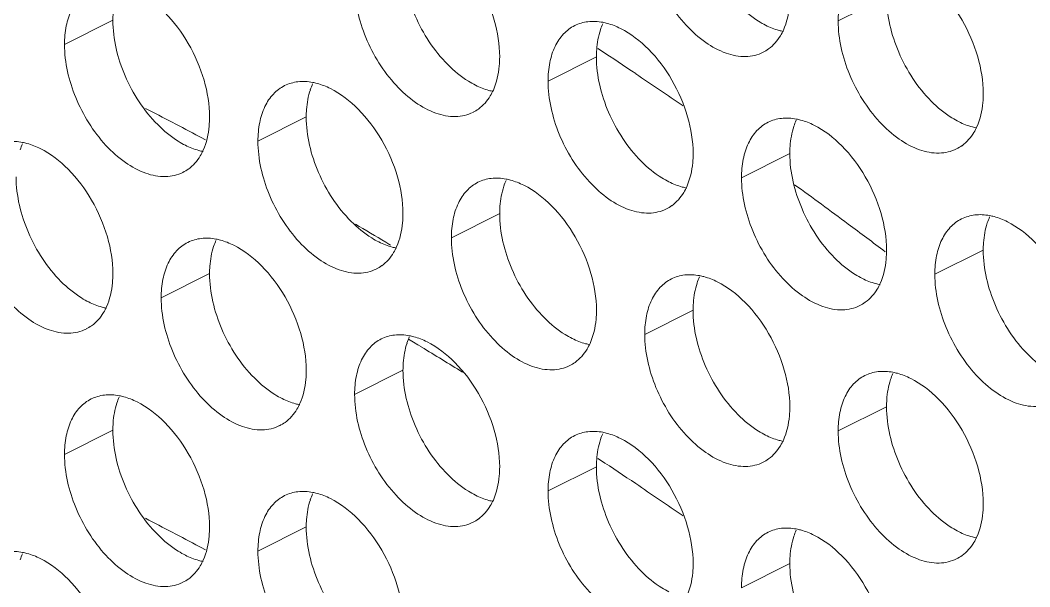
# Model space of a CAD drawing. Header units: millimetres. Extents: x 0 to 2524, y 0 to 1785.
# Drawn here: x 1869.12 to 1880.93, y 871.15 to 877.79 of the extents above; entities that cross this region are included whole.
import ezdxf

# ---------------------------------------------------------------- set-up
doc = ezdxf.new("R2010")
doc.units = ezdxf.units.MM
doc.header["$LTSCALE"] = 0.1
doc.layers.add('标注', color=251, linetype='Continuous', lineweight=9)

msp = doc.modelspace()

# ---------------------------------------------------------------- linework, layer by layer
at = {"layer": '标注'}
for p, q in [((1879.259, 878.061), (1878.693, 877.779)), ((1870.208, 877.787), (1869.642, 877.504)), ((1875.913, 877.437), (1875.882, 877.458)), ((1875.865, 877.358), (1875.299, 877.076)), ((1872.47, 876.655), (1871.905, 876.373)), ((1871.216, 876.426), (1871.239, 876.414)), ((1871.239, 876.414), (1871.291, 876.386)), ((1878.127, 876.227), (1877.562, 875.944)), ((1874.733, 875.524), (1874.168, 875.241)), ((1873.4, 875.189), (1873.438, 875.166)), ((1873.438, 875.166), (1873.455, 875.156)), ((1880.39, 875.096), (1879.824, 874.813)), ((1871.339, 874.821), (1870.773, 874.538)), ((1876.996, 874.393), (1876.43, 874.11)), ((1873.725, 874.017), (1873.666, 874.053)), ((1873.776, 873.987), (1873.725, 874.017)), ((1873.818, 873.962), (1873.776, 873.987)), ((1873.602, 873.69), (1873.036, 873.407)), ((1879.259, 873.261), (1878.693, 872.979)), ((1870.208, 872.987), (1869.642, 872.704)), ((1875.913, 872.637), (1875.882, 872.658)), ((1875.865, 872.558), (1875.299, 872.276)), ((1872.47, 871.855), (1871.905, 871.573)), ((1871.216, 871.626), (1871.239, 871.614)), ((1871.239, 871.614), (1871.291, 871.586)), ((1878.127, 871.427), (1877.562, 871.144))]:
    msp.add_line(p, q, dxfattribs=at)
for centre, radius, start, end in [((1876.609, 877.447), 0.734, 155.8796, 161.7803), ((1877.613, 877.818), 0.453, 296.5256, 305.9034), ((1841.686, 825.687), 62.045, 56.06266, 56.51927), ((1841.189, 824.949), 62.934, 55.45133, 56.06228), ((1873.215, 876.744), 0.734, 155.8796, 161.7803), ((1848.008, 833.008), 49.232, 61.8743, 62.6988), ((1874.219, 877.115), 0.453, 296.5256, 305.9034), ((1878.872, 876.316), 0.734, 155.8796, 161.7803), ((1869.821, 876.041), 0.734, 155.8796, 161.7803), ((1879.876, 876.687), 0.453, 296.5256, 305.9034), ((1870.825, 876.412), 0.453, 296.5256, 305.9034), ((1875.478, 875.613), 0.734, 155.8796, 161.7803), ((1839.155, 822.074), 66.456, 53.36387, 54.03573), ((1876.482, 875.984), 0.453, 296.5256, 305.9034), ((1881.135, 875.185), 0.734, 155.8796, 161.7803), ((1846.034, 829.479), 53.276, 59.0918, 59.5359), ((1838.564, 821.278), 67.447, 52.9067, 53.36439), ((1872.084, 874.91), 0.734, 155.8796, 161.7803), ((1873.088, 875.281), 0.453, 296.5256, 305.9034), ((1877.74, 874.482), 0.734, 155.8796, 161.7803), ((1878.744, 874.852), 0.453, 296.5256, 305.9034), ((1869.693, 874.578), 0.453, 296.5256, 305.9034), ((1874.346, 873.779), 0.734, 155.8796, 161.7803), ((1843.699, 824.039), 58.304, 58.34336, 58.89647), ((1875.35, 874.149), 0.453, 296.5256, 305.9034), ((1880.003, 873.35), 0.734, 155.8796, 161.7803), ((1870.952, 873.076), 0.734, 155.8796, 161.7803), ((1871.956, 873.446), 0.453, 296.5256, 305.9034), ((1876.609, 872.647), 0.734, 155.8796, 161.7803), ((1841.686, 820.887), 62.045, 56.06266, 56.51927), ((1877.613, 873.018), 0.453, 296.5256, 305.9034), ((1841.189, 820.149), 62.934, 55.45133, 56.06228), ((1873.215, 871.944), 0.734, 155.8796, 161.7803), ((1848.008, 828.208), 49.232, 61.8743, 62.6988), ((1874.219, 872.315), 0.453, 296.5256, 305.9034), ((1878.872, 871.516), 0.734, 155.8796, 161.7803), ((1869.821, 871.241), 0.734, 155.8796, 161.7803), ((1879.876, 871.887), 0.453, 296.5256, 305.9034), ((1870.825, 871.612), 0.453, 296.5256, 305.9034)]:
    msp.add_arc(centre, radius, start, end, dxfattribs=at)
for points, knots in [([(1877.815, 877.412), (1877.753, 877.381), (1877.603, 877.347), (1877.365, 877.395), (1877.127, 877.526), (1876.819, 877.803), (1876.533, 878.266), (1876.43, 878.698), (1876.43, 878.91)], [0, 0, 0, 0, 0.090718, 0.191742, 0.308104, 0.439279, 0.725532, 1, 1, 1, 1]), ([(1873.885, 878.822), (1874.005, 878.762), (1874.236, 878.581), (1874.502, 878.223), (1874.683, 877.804), (1874.733, 877.503), (1874.733, 877.358)], [0, 0, 0, 0, 0.229676, 0.488215, 0.753207, 1, 1, 1, 1]), ([(1874.126, 877.268), (1873.964, 877.431), (1873.713, 877.818), (1873.602, 878.268), (1873.602, 878.49)], [0, 0, 0, 0, 0.508684, 1, 1, 1, 1]), ([(1878.693, 877.779), (1878.693, 877.851), (1878.705, 877.99), (1878.764, 878.18), (1878.863, 878.333), (1878.956, 878.403), (1879.005, 878.428)], [0, 0, 0, 0, 0.289235, 0.54966, 0.782932, 1, 1, 1, 1]), ([(1879.542, 878.393), (1879.662, 878.333), (1879.893, 878.153), (1880.159, 877.795), (1880.34, 877.376), (1880.39, 877.075), (1880.39, 876.93)], [0, 0, 0, 0, 0.229676, 0.488215, 0.753207, 1, 1, 1, 1]), ([(1874.421, 876.709), (1874.359, 876.678), (1874.209, 876.644), (1873.971, 876.692), (1873.733, 876.823), (1873.425, 877.1), (1873.139, 877.563), (1873.036, 877.995), (1873.036, 878.207)], [0, 0, 0, 0, 0.090718, 0.191742, 0.308104, 0.439279, 0.725532, 1, 1, 1, 1]), ([(1869.642, 877.504), (1869.642, 877.577), (1869.654, 877.716), (1869.713, 877.906), (1869.812, 878.058), (1869.905, 878.129), (1869.954, 878.153)], [0, 0, 0, 0, 0.289235, 0.54966, 0.782932, 1, 1, 1, 1]), ([(1870.208, 877.787), (1870.208, 877.815), (1870.211, 877.923), (1870.23, 878.03), (1870.255, 878.105)], [0, 0, 0, 0, 0.264225, 1, 1, 1, 1]), ([(1870.491, 878.119), (1870.611, 878.059), (1870.842, 877.878), (1871.108, 877.52), (1871.289, 877.101), (1871.339, 876.8), (1871.339, 876.655)], [0, 0, 0, 0, 0.229676, 0.488215, 0.753207, 1, 1, 1, 1]), ([(1878.127, 878.061), (1878.127, 878.026), (1878.122, 877.893), (1878.092, 877.761), (1878.053, 877.672)], [0, 0, 0, 0, 0.268874, 1, 1, 1, 1]), ([(1879.782, 876.839), (1879.621, 877.002), (1879.37, 877.389), (1879.259, 877.84), (1879.259, 878.061)], [0, 0, 0, 0, 0.508684, 1, 1, 1, 1]), ([(1877.844, 877.729), (1877.816, 877.743), (1877.698, 877.81), (1877.593, 877.897), (1877.52, 877.971)], [0, 0, 0, 0, 0.235002, 1, 1, 1, 1]), ([(1870.732, 876.565), (1870.57, 876.728), (1870.319, 877.115), (1870.208, 877.565), (1870.208, 877.787)], [0, 0, 0, 0, 0.508684, 1, 1, 1, 1]), ([(1875.299, 877.076), (1875.299, 877.148), (1875.311, 877.287), (1875.37, 877.478), (1875.469, 877.63), (1875.562, 877.7), (1875.611, 877.725)], [0, 0, 0, 0, 0.289235, 0.54966, 0.782932, 1, 1, 1, 1]), ([(1875.611, 877.725), (1875.659, 877.749), (1875.769, 877.78), (1875.883, 877.774), (1875.94, 877.763)], [0, 0, 0, 0, 0.482538, 1, 1, 1, 1]), ([(1875.94, 877.763), (1875.957, 877.759), (1876.029, 877.743), (1876.097, 877.716), (1876.147, 877.691)], [0, 0, 0, 0, 0.238696, 1, 1, 1, 1]), ([(1876.147, 877.691), (1876.268, 877.63), (1876.499, 877.45), (1876.765, 877.092), (1876.946, 876.673), (1876.996, 876.372), (1876.996, 876.227)], [0, 0, 0, 0, 0.229676, 0.488215, 0.753207, 1, 1, 1, 1]), ([(1878.052, 877.657), (1878.035, 877.66), (1877.963, 877.677), (1877.894, 877.704), (1877.844, 877.729)], [0, 0, 0, 0, 0.238696, 1, 1, 1, 1]), ([(1880.078, 876.281), (1880.016, 876.25), (1879.866, 876.216), (1879.628, 876.264), (1879.389, 876.394), (1879.082, 876.672), (1878.796, 877.134), (1878.693, 877.567), (1878.693, 877.779)], [0, 0, 0, 0, 0.090718, 0.191742, 0.308104, 0.439279, 0.725532, 1, 1, 1, 1]), ([(1875.865, 877.358), (1875.865, 877.387), (1875.868, 877.494), (1875.887, 877.602), (1875.912, 877.677)], [0, 0, 0, 0, 0.264225, 1, 1, 1, 1]), ([(1878.053, 877.672), (1878.042, 877.65), (1877.999, 877.566), (1877.935, 877.491), (1877.879, 877.451)], [0, 0, 0, 0, 0.265525, 1, 1, 1, 1]), ([(1871.027, 876.006), (1870.965, 875.975), (1870.815, 875.941), (1870.577, 875.989), (1870.338, 876.12), (1870.031, 876.397), (1869.745, 876.86), (1869.642, 877.292), (1869.642, 877.504)], [0, 0, 0, 0, 0.090718, 0.191742, 0.308104, 0.439279, 0.725532, 1, 1, 1, 1]), ([(1874.733, 877.358), (1874.733, 877.323), (1874.728, 877.191), (1874.698, 877.058), (1874.659, 876.97)], [0, 0, 0, 0, 0.268874, 1, 1, 1, 1]), ([(1876.388, 876.136), (1876.227, 876.299), (1875.976, 876.686), (1875.865, 877.137), (1875.865, 877.358)], [0, 0, 0, 0, 0.508684, 1, 1, 1, 1]), ([(1874.45, 877.026), (1874.422, 877.041), (1874.304, 877.107), (1874.199, 877.194), (1874.126, 877.268)], [0, 0, 0, 0, 0.235002, 1, 1, 1, 1]), ([(1871.905, 876.373), (1871.905, 876.445), (1871.917, 876.584), (1871.976, 876.775), (1872.075, 876.927), (1872.168, 876.997), (1872.217, 877.022)], [0, 0, 0, 0, 0.289235, 0.54966, 0.782932, 1, 1, 1, 1]), ([(1872.217, 877.022), (1872.265, 877.046), (1872.375, 877.077), (1872.489, 877.071), (1872.546, 877.06)], [0, 0, 0, 0, 0.482538, 1, 1, 1, 1]), ([(1872.546, 877.06), (1872.563, 877.056), (1872.634, 877.04), (1872.703, 877.013), (1872.753, 876.988)], [0, 0, 0, 0, 0.238696, 1, 1, 1, 1]), ([(1872.753, 876.988), (1872.874, 876.927), (1873.104, 876.747), (1873.371, 876.389), (1873.552, 875.97), (1873.602, 875.669), (1873.602, 875.524)], [0, 0, 0, 0, 0.229676, 0.488215, 0.753207, 1, 1, 1, 1]), ([(1874.658, 876.954), (1874.641, 876.957), (1874.569, 876.974), (1874.5, 877.001), (1874.45, 877.026)], [0, 0, 0, 0, 0.238696, 1, 1, 1, 1]), ([(1876.684, 875.578), (1876.621, 875.547), (1876.472, 875.513), (1876.234, 875.561), (1875.995, 875.691), (1875.688, 875.969), (1875.401, 876.432), (1875.299, 876.864), (1875.299, 877.076)], [0, 0, 0, 0, 0.090718, 0.191742, 0.308104, 0.439279, 0.725532, 1, 1, 1, 1]), ([(1872.47, 876.655), (1872.47, 876.684), (1872.474, 876.791), (1872.493, 876.899), (1872.518, 876.974)], [0, 0, 0, 0, 0.264225, 1, 1, 1, 1]), ([(1874.659, 876.97), (1874.648, 876.947), (1874.605, 876.863), (1874.541, 876.789), (1874.485, 876.748)], [0, 0, 0, 0, 0.265525, 1, 1, 1, 1]), ([(1880.39, 876.93), (1880.39, 876.894), (1880.384, 876.762), (1880.355, 876.629), (1880.315, 876.541)], [0, 0, 0, 0, 0.268874, 1, 1, 1, 1]), ([(1880.107, 876.598), (1880.079, 876.612), (1879.961, 876.679), (1879.855, 876.766), (1879.782, 876.839)], [0, 0, 0, 0, 0.235002, 1, 1, 1, 1]), ([(1871.339, 876.655), (1871.339, 876.62), (1871.333, 876.488), (1871.304, 876.355), (1871.264, 876.267)], [0, 0, 0, 0, 0.268874, 1, 1, 1, 1]), ([(1872.994, 875.433), (1872.833, 875.596), (1872.582, 875.983), (1872.47, 876.434), (1872.47, 876.655)], [0, 0, 0, 0, 0.508684, 1, 1, 1, 1]), ([(1877.874, 876.593), (1877.922, 876.617), (1878.032, 876.649), (1878.146, 876.642), (1878.202, 876.631)], [0, 0, 0, 0, 0.482538, 1, 1, 1, 1]), ([(1878.202, 876.631), (1878.22, 876.628), (1878.291, 876.611), (1878.36, 876.584), (1878.41, 876.559)], [0, 0, 0, 0, 0.238696, 1, 1, 1, 1]), ([(1871.056, 876.323), (1871.028, 876.338), (1870.91, 876.404), (1870.804, 876.491), (1870.732, 876.565)], [0, 0, 0, 0, 0.235002, 1, 1, 1, 1]), ([(1877.562, 875.944), (1877.562, 876.017), (1877.574, 876.156), (1877.633, 876.346), (1877.732, 876.498), (1877.825, 876.569), (1877.874, 876.593)], [0, 0, 0, 0, 0.289235, 0.54966, 0.782932, 1, 1, 1, 1]), ([(1878.127, 876.227), (1878.127, 876.255), (1878.131, 876.363), (1878.15, 876.47), (1878.175, 876.545)], [0, 0, 0, 0, 0.264225, 1, 1, 1, 1]), ([(1878.41, 876.559), (1878.531, 876.499), (1878.761, 876.318), (1879.028, 875.96), (1879.209, 875.542), (1879.259, 875.241), (1879.259, 875.096)], [0, 0, 0, 0, 0.229676, 0.488215, 0.753207, 1, 1, 1, 1]), ([(1880.315, 876.526), (1880.298, 876.529), (1880.226, 876.546), (1880.157, 876.573), (1880.107, 876.598)], [0, 0, 0, 0, 0.238696, 1, 1, 1, 1]), ([(1880.315, 876.541), (1880.305, 876.518), (1880.262, 876.434), (1880.198, 876.36), (1880.142, 876.319)], [0, 0, 0, 0, 0.265525, 1, 1, 1, 1]), ([(1868.823, 876.319), (1868.871, 876.343), (1868.981, 876.375), (1869.095, 876.368), (1869.151, 876.357)], [0, 0, 0, 0, 0.482538, 1, 1, 1, 1]), ([(1869.151, 876.357), (1869.169, 876.354), (1869.24, 876.337), (1869.309, 876.31), (1869.359, 876.285)], [0, 0, 0, 0, 0.238696, 1, 1, 1, 1]), ([(1869.359, 876.285), (1869.48, 876.224), (1869.71, 876.044), (1869.977, 875.686), (1870.158, 875.267), (1870.208, 874.966), (1870.208, 874.821)], [0, 0, 0, 0, 0.229676, 0.488215, 0.753207, 1, 1, 1, 1]), ([(1871.264, 876.251), (1871.247, 876.254), (1871.175, 876.271), (1871.106, 876.298), (1871.056, 876.323)], [0, 0, 0, 0, 0.238696, 1, 1, 1, 1]), ([(1873.29, 874.875), (1873.227, 874.844), (1873.077, 874.81), (1872.84, 874.858), (1872.601, 874.988), (1872.293, 875.266), (1872.007, 875.729), (1871.905, 876.161), (1871.905, 876.373)], [0, 0, 0, 0, 0.090718, 0.191742, 0.308104, 0.439279, 0.725532, 1, 1, 1, 1]), ([(1871.264, 876.267), (1871.254, 876.244), (1871.211, 876.16), (1871.147, 876.086), (1871.091, 876.045)], [0, 0, 0, 0, 0.265525, 1, 1, 1, 1]), ([(1876.996, 876.227), (1876.996, 876.191), (1876.99, 876.059), (1876.961, 875.927), (1876.921, 875.838)], [0, 0, 0, 0, 0.268874, 1, 1, 1, 1]), ([(1878.651, 875.005), (1878.49, 875.168), (1878.239, 875.555), (1878.127, 876.006), (1878.127, 876.227)], [0, 0, 0, 0, 0.508684, 1, 1, 1, 1]), ([(1876.713, 875.895), (1876.685, 875.909), (1876.567, 875.976), (1876.461, 876.063), (1876.388, 876.136)], [0, 0, 0, 0, 0.235002, 1, 1, 1, 1]), ([(1869.6, 874.73), (1869.439, 874.893), (1869.188, 875.28), (1869.076, 875.731), (1869.076, 875.953)], [0, 0, 0, 0, 0.508684, 1, 1, 1, 1]), ([(1874.479, 875.89), (1874.528, 875.914), (1874.638, 875.946), (1874.751, 875.939), (1874.808, 875.928)], [0, 0, 0, 0, 0.482538, 1, 1, 1, 1]), ([(1874.808, 875.928), (1874.826, 875.925), (1874.897, 875.908), (1874.966, 875.881), (1875.016, 875.856)], [0, 0, 0, 0, 0.238696, 1, 1, 1, 1]), ([(1878.947, 874.447), (1878.884, 874.415), (1878.734, 874.381), (1878.496, 874.429), (1878.258, 874.56), (1877.95, 874.837), (1877.664, 875.3), (1877.562, 875.733), (1877.562, 875.944)], [0, 0, 0, 0, 0.090718, 0.191742, 0.308104, 0.439279, 0.725532, 1, 1, 1, 1]), ([(1874.168, 875.241), (1874.168, 875.314), (1874.18, 875.453), (1874.239, 875.643), (1874.338, 875.795), (1874.43, 875.866), (1874.479, 875.89)], [0, 0, 0, 0, 0.289235, 0.54966, 0.782932, 1, 1, 1, 1]), ([(1874.733, 875.524), (1874.733, 875.553), (1874.737, 875.66), (1874.756, 875.767), (1874.781, 875.843)], [0, 0, 0, 0, 0.264225, 1, 1, 1, 1]), ([(1875.016, 875.856), (1875.137, 875.796), (1875.367, 875.616), (1875.633, 875.257), (1875.815, 874.839), (1875.865, 874.538), (1875.865, 874.393)], [0, 0, 0, 0, 0.229676, 0.488215, 0.753207, 1, 1, 1, 1]), ([(1876.921, 875.823), (1876.904, 875.826), (1876.832, 875.843), (1876.763, 875.87), (1876.713, 875.895)], [0, 0, 0, 0, 0.238696, 1, 1, 1, 1]), ([(1876.921, 875.838), (1876.911, 875.815), (1876.868, 875.731), (1876.804, 875.657), (1876.747, 875.616)], [0, 0, 0, 0, 0.265525, 1, 1, 1, 1]), ([(1869.896, 874.172), (1869.833, 874.141), (1869.683, 874.107), (1869.445, 874.155), (1869.207, 874.285), (1868.899, 874.563), (1868.613, 875.026), (1868.511, 875.458), (1868.511, 875.67)], [0, 0, 0, 0, 0.090718, 0.191742, 0.308104, 0.439279, 0.725532, 1, 1, 1, 1]), ([(1873.602, 875.524), (1873.602, 875.488), (1873.596, 875.356), (1873.567, 875.224), (1873.527, 875.135)], [0, 0, 0, 0, 0.268874, 1, 1, 1, 1]), ([(1875.257, 874.302), (1875.095, 874.465), (1874.844, 874.852), (1874.733, 875.303), (1874.733, 875.524)], [0, 0, 0, 0, 0.508684, 1, 1, 1, 1]), ([(1879.824, 874.813), (1879.824, 874.886), (1879.836, 875.025), (1879.895, 875.215), (1879.995, 875.367), (1880.087, 875.437), (1880.136, 875.462)], [0, 0, 0, 0, 0.289235, 0.54966, 0.782932, 1, 1, 1, 1]), ([(1880.136, 875.462), (1880.185, 875.486), (1880.295, 875.518), (1880.408, 875.511), (1880.465, 875.5)], [0, 0, 0, 0, 0.482538, 1, 1, 1, 1]), ([(1880.465, 875.5), (1880.482, 875.497), (1880.554, 875.48), (1880.623, 875.453), (1880.673, 875.428)], [0, 0, 0, 0, 0.238696, 1, 1, 1, 1]), ([(1873.319, 875.192), (1873.291, 875.206), (1873.173, 875.273), (1873.067, 875.36), (1872.994, 875.433)], [0, 0, 0, 0, 0.235002, 1, 1, 1, 1]), ([(1880.39, 875.096), (1880.39, 875.124), (1880.394, 875.232), (1880.413, 875.339), (1880.437, 875.414)], [0, 0, 0, 0, 0.264225, 1, 1, 1, 1]), ([(1880.673, 875.428), (1880.794, 875.367), (1881.024, 875.187), (1881.29, 874.829), (1881.471, 874.41), (1881.521, 874.109), (1881.521, 873.964)], [0, 0, 0, 0, 0.229676, 0.488215, 0.753207, 1, 1, 1, 1]), ([(1871.085, 875.187), (1871.134, 875.211), (1871.244, 875.243), (1871.357, 875.236), (1871.414, 875.225)], [0, 0, 0, 0, 0.482538, 1, 1, 1, 1]), ([(1871.414, 875.225), (1871.431, 875.222), (1871.503, 875.206), (1871.572, 875.178), (1871.622, 875.153)], [0, 0, 0, 0, 0.238696, 1, 1, 1, 1]), ([(1875.553, 873.744), (1875.49, 873.713), (1875.34, 873.679), (1875.102, 873.726), (1874.864, 873.857), (1874.556, 874.135), (1874.27, 874.597), (1874.168, 875.03), (1874.168, 875.241)], [0, 0, 0, 0, 0.090718, 0.191742, 0.308104, 0.439279, 0.725532, 1, 1, 1, 1]), ([(1870.773, 874.538), (1870.773, 874.611), (1870.785, 874.75), (1870.844, 874.94), (1870.944, 875.092), (1871.036, 875.163), (1871.085, 875.187)], [0, 0, 0, 0, 0.289235, 0.54966, 0.782932, 1, 1, 1, 1]), ([(1871.339, 874.821), (1871.339, 874.85), (1871.343, 874.957), (1871.362, 875.064), (1871.386, 875.14)], [0, 0, 0, 0, 0.264225, 1, 1, 1, 1]), ([(1871.622, 875.153), (1871.743, 875.093), (1871.973, 874.913), (1872.239, 874.555), (1872.42, 874.136), (1872.47, 873.835), (1872.47, 873.69)], [0, 0, 0, 0, 0.229676, 0.488215, 0.753207, 1, 1, 1, 1]), ([(1873.527, 875.12), (1873.509, 875.123), (1873.438, 875.14), (1873.369, 875.167), (1873.319, 875.192)], [0, 0, 0, 0, 0.238696, 1, 1, 1, 1]), ([(1873.527, 875.135), (1873.517, 875.112), (1873.474, 875.028), (1873.41, 874.954), (1873.353, 874.914)], [0, 0, 0, 0, 0.265525, 1, 1, 1, 1]), ([(1879.259, 875.096), (1879.259, 875.06), (1879.253, 874.928), (1879.224, 874.795), (1879.184, 874.707)], [0, 0, 0, 0, 0.268874, 1, 1, 1, 1]), ([(1880.914, 873.874), (1880.752, 874.036), (1880.501, 874.424), (1880.39, 874.874), (1880.39, 875.096)], [0, 0, 0, 0, 0.508684, 1, 1, 1, 1]), ([(1878.976, 874.764), (1878.947, 874.778), (1878.83, 874.844), (1878.724, 874.932), (1878.651, 875.005)], [0, 0, 0, 0, 0.235002, 1, 1, 1, 1]), ([(1870.208, 874.821), (1870.208, 874.786), (1870.202, 874.653), (1870.173, 874.521), (1870.133, 874.432)], [0, 0, 0, 0, 0.268874, 1, 1, 1, 1]), ([(1871.863, 873.599), (1871.701, 873.762), (1871.45, 874.149), (1871.339, 874.6), (1871.339, 874.821)], [0, 0, 0, 0, 0.508684, 1, 1, 1, 1]), ([(1876.43, 874.11), (1876.43, 874.183), (1876.442, 874.322), (1876.501, 874.512), (1876.601, 874.664), (1876.693, 874.734), (1876.742, 874.759)], [0, 0, 0, 0, 0.289235, 0.54966, 0.782932, 1, 1, 1, 1]), ([(1876.742, 874.759), (1876.79, 874.783), (1876.901, 874.815), (1877.014, 874.808), (1877.071, 874.797)], [0, 0, 0, 0, 0.482538, 1, 1, 1, 1]), ([(1877.071, 874.797), (1877.088, 874.794), (1877.16, 874.777), (1877.229, 874.75), (1877.279, 874.725)], [0, 0, 0, 0, 0.238696, 1, 1, 1, 1]), ([(1879.184, 874.691), (1879.166, 874.695), (1879.095, 874.711), (1879.026, 874.739), (1878.976, 874.764)], [0, 0, 0, 0, 0.238696, 1, 1, 1, 1]), ([(1881.21, 873.315), (1881.147, 873.284), (1880.997, 873.25), (1880.759, 873.298), (1880.521, 873.429), (1880.213, 873.706), (1879.927, 874.169), (1879.824, 874.601), (1879.824, 874.813)], [0, 0, 0, 0, 0.090718, 0.191742, 0.308104, 0.439279, 0.725532, 1, 1, 1, 1]), ([(1869.925, 874.489), (1869.896, 874.503), (1869.779, 874.57), (1869.673, 874.657), (1869.6, 874.73)], [0, 0, 0, 0, 0.235002, 1, 1, 1, 1]), ([(1876.996, 874.393), (1876.996, 874.421), (1877, 874.529), (1877.018, 874.636), (1877.043, 874.711)], [0, 0, 0, 0, 0.264225, 1, 1, 1, 1]), ([(1877.279, 874.725), (1877.399, 874.665), (1877.63, 874.484), (1877.896, 874.126), (1878.077, 873.707), (1878.127, 873.406), (1878.127, 873.261)], [0, 0, 0, 0, 0.229676, 0.488215, 0.753207, 1, 1, 1, 1]), ([(1879.184, 874.707), (1879.174, 874.684), (1879.131, 874.6), (1879.066, 874.526), (1879.01, 874.485)], [0, 0, 0, 0, 0.265525, 1, 1, 1, 1]), ([(1872.159, 873.041), (1872.096, 873.01), (1871.946, 872.976), (1871.708, 873.023), (1871.47, 873.154), (1871.162, 873.432), (1870.876, 873.894), (1870.773, 874.327), (1870.773, 874.538)], [0, 0, 0, 0, 0.090718, 0.191742, 0.308104, 0.439279, 0.725532, 1, 1, 1, 1]), ([(1870.133, 874.417), (1870.115, 874.42), (1870.044, 874.437), (1869.975, 874.464), (1869.925, 874.489)], [0, 0, 0, 0, 0.238696, 1, 1, 1, 1]), ([(1870.133, 874.432), (1870.123, 874.409), (1870.08, 874.325), (1870.015, 874.251), (1869.959, 874.211)], [0, 0, 0, 0, 0.265525, 1, 1, 1, 1]), ([(1875.865, 874.393), (1875.865, 874.357), (1875.859, 874.225), (1875.83, 874.092), (1875.79, 874.004)], [0, 0, 0, 0, 0.268874, 1, 1, 1, 1]), ([(1877.52, 873.171), (1877.358, 873.333), (1877.107, 873.721), (1876.996, 874.171), (1876.996, 874.393)], [0, 0, 0, 0, 0.508684, 1, 1, 1, 1]), ([(1875.582, 874.061), (1875.553, 874.075), (1875.435, 874.141), (1875.33, 874.229), (1875.257, 874.302)], [0, 0, 0, 0, 0.235002, 1, 1, 1, 1]), ([(1873.036, 873.407), (1873.036, 873.48), (1873.048, 873.619), (1873.107, 873.809), (1873.207, 873.961), (1873.299, 874.032), (1873.348, 874.056)], [0, 0, 0, 0, 0.289235, 0.54966, 0.782932, 1, 1, 1, 1]), ([(1873.348, 874.056), (1873.396, 874.08), (1873.506, 874.112), (1873.62, 874.105), (1873.677, 874.094)], [0, 0, 0, 0, 0.482538, 1, 1, 1, 1]), ([(1873.677, 874.094), (1873.694, 874.091), (1873.766, 874.074), (1873.835, 874.047), (1873.885, 874.022)], [0, 0, 0, 0, 0.238696, 1, 1, 1, 1]), ([(1875.789, 873.988), (1875.772, 873.992), (1875.701, 874.008), (1875.632, 874.036), (1875.582, 874.061)], [0, 0, 0, 0, 0.238696, 1, 1, 1, 1]), ([(1877.815, 872.612), (1877.753, 872.581), (1877.603, 872.547), (1877.365, 872.595), (1877.127, 872.726), (1876.819, 873.003), (1876.533, 873.466), (1876.43, 873.898), (1876.43, 874.11)], [0, 0, 0, 0, 0.090718, 0.191742, 0.308104, 0.439279, 0.725532, 1, 1, 1, 1]), ([(1873.602, 873.69), (1873.602, 873.718), (1873.606, 873.826), (1873.624, 873.933), (1873.649, 874.008)], [0, 0, 0, 0, 0.264225, 1, 1, 1, 1]), ([(1873.885, 874.022), (1874.005, 873.962), (1874.236, 873.781), (1874.502, 873.423), (1874.683, 873.004), (1874.733, 872.703), (1874.733, 872.558)], [0, 0, 0, 0, 0.229676, 0.488215, 0.753207, 1, 1, 1, 1]), ([(1875.79, 874.004), (1875.78, 873.981), (1875.736, 873.897), (1875.672, 873.823), (1875.616, 873.782)], [0, 0, 0, 0, 0.265525, 1, 1, 1, 1]), ([(1881.239, 873.632), (1881.21, 873.646), (1881.092, 873.713), (1880.987, 873.8), (1880.914, 873.874)], [0, 0, 0, 0, 0.235002, 1, 1, 1, 1]), ([(1872.47, 873.69), (1872.47, 873.654), (1872.465, 873.522), (1872.436, 873.389), (1872.396, 873.301)], [0, 0, 0, 0, 0.268874, 1, 1, 1, 1]), ([(1874.126, 872.468), (1873.964, 872.631), (1873.713, 873.018), (1873.602, 873.468), (1873.602, 873.69)], [0, 0, 0, 0, 0.508684, 1, 1, 1, 1]), ([(1879.005, 873.628), (1879.053, 873.652), (1879.163, 873.683), (1879.277, 873.677), (1879.334, 873.666)], [0, 0, 0, 0, 0.482538, 1, 1, 1, 1]), ([(1872.188, 873.358), (1872.159, 873.372), (1872.041, 873.438), (1871.936, 873.526), (1871.863, 873.599)], [0, 0, 0, 0, 0.235002, 1, 1, 1, 1]), ([(1878.693, 872.979), (1878.693, 873.051), (1878.705, 873.19), (1878.764, 873.38), (1878.863, 873.533), (1878.956, 873.603), (1879.005, 873.628)], [0, 0, 0, 0, 0.289235, 0.54966, 0.782932, 1, 1, 1, 1]), ([(1879.259, 873.261), (1879.259, 873.29), (1879.262, 873.397), (1879.281, 873.505), (1879.306, 873.58)], [0, 0, 0, 0, 0.264225, 1, 1, 1, 1]), ([(1879.334, 873.666), (1879.351, 873.662), (1879.423, 873.646), (1879.492, 873.618), (1879.542, 873.593)], [0, 0, 0, 0, 0.238696, 1, 1, 1, 1]), ([(1879.542, 873.593), (1879.662, 873.533), (1879.893, 873.353), (1880.159, 872.995), (1880.34, 872.576), (1880.39, 872.275), (1880.39, 872.13)], [0, 0, 0, 0, 0.229676, 0.488215, 0.753207, 1, 1, 1, 1]), ([(1869.642, 872.704), (1869.642, 872.777), (1869.654, 872.916), (1869.713, 873.106), (1869.812, 873.258), (1869.905, 873.329), (1869.954, 873.353)], [0, 0, 0, 0, 0.289235, 0.54966, 0.782932, 1, 1, 1, 1]), ([(1869.954, 873.353), (1870.002, 873.377), (1870.112, 873.409), (1870.226, 873.402), (1870.283, 873.391)], [0, 0, 0, 0, 0.482538, 1, 1, 1, 1]), ([(1870.283, 873.391), (1870.3, 873.388), (1870.372, 873.371), (1870.441, 873.344), (1870.491, 873.319)], [0, 0, 0, 0, 0.238696, 1, 1, 1, 1]), ([(1870.491, 873.319), (1870.611, 873.259), (1870.842, 873.078), (1871.108, 872.72), (1871.289, 872.301), (1871.339, 872), (1871.339, 871.855)], [0, 0, 0, 0, 0.229676, 0.488215, 0.753207, 1, 1, 1, 1]), ([(1872.395, 873.285), (1872.378, 873.289), (1872.307, 873.305), (1872.238, 873.333), (1872.188, 873.358)], [0, 0, 0, 0, 0.238696, 1, 1, 1, 1]), ([(1874.421, 871.909), (1874.359, 871.878), (1874.209, 871.844), (1873.971, 871.892), (1873.733, 872.023), (1873.425, 872.3), (1873.139, 872.763), (1873.036, 873.195), (1873.036, 873.407)], [0, 0, 0, 0, 0.090718, 0.191742, 0.308104, 0.439279, 0.725532, 1, 1, 1, 1]), ([(1870.208, 872.987), (1870.208, 873.015), (1870.211, 873.123), (1870.23, 873.23), (1870.255, 873.305)], [0, 0, 0, 0, 0.264225, 1, 1, 1, 1]), ([(1872.396, 873.301), (1872.386, 873.278), (1872.342, 873.194), (1872.278, 873.12), (1872.222, 873.079)], [0, 0, 0, 0, 0.265525, 1, 1, 1, 1]), ([(1878.127, 873.261), (1878.127, 873.226), (1878.122, 873.093), (1878.092, 872.961), (1878.053, 872.872)], [0, 0, 0, 0, 0.268874, 1, 1, 1, 1]), ([(1879.782, 872.039), (1879.621, 872.202), (1879.37, 872.589), (1879.259, 873.04), (1879.259, 873.261)], [0, 0, 0, 0, 0.508684, 1, 1, 1, 1]), ([(1877.844, 872.929), (1877.816, 872.943), (1877.698, 873.01), (1877.593, 873.097), (1877.52, 873.171)], [0, 0, 0, 0, 0.235002, 1, 1, 1, 1]), ([(1870.732, 871.765), (1870.57, 871.928), (1870.319, 872.315), (1870.208, 872.765), (1870.208, 872.987)], [0, 0, 0, 0, 0.508684, 1, 1, 1, 1]), ([(1875.611, 872.925), (1875.659, 872.949), (1875.769, 872.98), (1875.883, 872.974), (1875.94, 872.963)], [0, 0, 0, 0, 0.482538, 1, 1, 1, 1]), ([(1875.94, 872.963), (1875.957, 872.959), (1876.029, 872.943), (1876.097, 872.916), (1876.147, 872.891)], [0, 0, 0, 0, 0.238696, 1, 1, 1, 1]), ([(1880.078, 871.481), (1880.016, 871.45), (1879.866, 871.416), (1879.628, 871.464), (1879.389, 871.594), (1879.082, 871.872), (1878.796, 872.334), (1878.693, 872.767), (1878.693, 872.979)], [0, 0, 0, 0, 0.090718, 0.191742, 0.308104, 0.439279, 0.725532, 1, 1, 1, 1]), ([(1875.299, 872.276), (1875.299, 872.348), (1875.311, 872.487), (1875.37, 872.678), (1875.469, 872.83), (1875.562, 872.9), (1875.611, 872.925)], [0, 0, 0, 0, 0.289235, 0.54966, 0.782932, 1, 1, 1, 1]), ([(1875.865, 872.558), (1875.865, 872.587), (1875.868, 872.694), (1875.887, 872.802), (1875.912, 872.877)], [0, 0, 0, 0, 0.264225, 1, 1, 1, 1]), ([(1876.147, 872.891), (1876.268, 872.83), (1876.499, 872.65), (1876.765, 872.292), (1876.946, 871.873), (1876.996, 871.572), (1876.996, 871.427)], [0, 0, 0, 0, 0.229676, 0.488215, 0.753207, 1, 1, 1, 1]), ([(1878.052, 872.857), (1878.035, 872.86), (1877.963, 872.877), (1877.894, 872.904), (1877.844, 872.929)], [0, 0, 0, 0, 0.238696, 1, 1, 1, 1]), ([(1878.053, 872.872), (1878.042, 872.85), (1877.999, 872.766), (1877.935, 872.691), (1877.879, 872.651)], [0, 0, 0, 0, 0.265525, 1, 1, 1, 1]), ([(1871.027, 871.206), (1870.965, 871.175), (1870.815, 871.141), (1870.577, 871.189), (1870.338, 871.32), (1870.031, 871.597), (1869.745, 872.06), (1869.642, 872.492), (1869.642, 872.704)], [0, 0, 0, 0, 0.090718, 0.191742, 0.308104, 0.439279, 0.725532, 1, 1, 1, 1]), ([(1874.733, 872.558), (1874.733, 872.523), (1874.728, 872.391), (1874.698, 872.258), (1874.659, 872.17)], [0, 0, 0, 0, 0.268874, 1, 1, 1, 1]), ([(1876.388, 871.336), (1876.227, 871.499), (1875.976, 871.886), (1875.865, 872.337), (1875.865, 872.558)], [0, 0, 0, 0, 0.508684, 1, 1, 1, 1]), ([(1874.45, 872.226), (1874.422, 872.241), (1874.304, 872.307), (1874.199, 872.394), (1874.126, 872.468)], [0, 0, 0, 0, 0.235002, 1, 1, 1, 1]), ([(1872.217, 872.222), (1872.265, 872.246), (1872.375, 872.277), (1872.489, 872.271), (1872.546, 872.26)], [0, 0, 0, 0, 0.482538, 1, 1, 1, 1]), ([(1872.546, 872.26), (1872.563, 872.256), (1872.634, 872.24), (1872.703, 872.213), (1872.753, 872.188)], [0, 0, 0, 0, 0.238696, 1, 1, 1, 1]), ([(1876.684, 870.778), (1876.621, 870.747), (1876.472, 870.713), (1876.234, 870.761), (1875.995, 870.891), (1875.688, 871.169), (1875.401, 871.632), (1875.299, 872.064), (1875.299, 872.276)], [0, 0, 0, 0, 0.090718, 0.191742, 0.308104, 0.439279, 0.725532, 1, 1, 1, 1]), ([(1871.905, 871.573), (1871.905, 871.645), (1871.917, 871.784), (1871.976, 871.975), (1872.075, 872.127), (1872.168, 872.197), (1872.217, 872.222)], [0, 0, 0, 0, 0.289235, 0.54966, 0.782932, 1, 1, 1, 1]), ([(1872.47, 871.855), (1872.47, 871.884), (1872.474, 871.991), (1872.493, 872.099), (1872.518, 872.174)], [0, 0, 0, 0, 0.264225, 1, 1, 1, 1]), ([(1872.753, 872.188), (1872.874, 872.127), (1873.104, 871.947), (1873.371, 871.589), (1873.552, 871.17), (1873.602, 870.869), (1873.602, 870.724)], [0, 0, 0, 0, 0.229676, 0.488215, 0.753207, 1, 1, 1, 1]), ([(1874.658, 872.154), (1874.641, 872.157), (1874.569, 872.174), (1874.5, 872.201), (1874.45, 872.226)], [0, 0, 0, 0, 0.238696, 1, 1, 1, 1]), ([(1874.659, 872.17), (1874.648, 872.147), (1874.605, 872.063), (1874.541, 871.989), (1874.485, 871.948)], [0, 0, 0, 0, 0.265525, 1, 1, 1, 1]), ([(1880.107, 871.798), (1880.079, 871.812), (1879.961, 871.879), (1879.855, 871.966), (1879.782, 872.039)], [0, 0, 0, 0, 0.235002, 1, 1, 1, 1]), ([(1880.39, 872.13), (1880.39, 872.094), (1880.384, 871.962), (1880.355, 871.829), (1880.315, 871.741)], [0, 0, 0, 0, 0.268874, 1, 1, 1, 1]), ([(1871.339, 871.855), (1871.339, 871.82), (1871.333, 871.688), (1871.304, 871.555), (1871.264, 871.467)], [0, 0, 0, 0, 0.268874, 1, 1, 1, 1]), ([(1872.994, 870.633), (1872.833, 870.796), (1872.582, 871.183), (1872.47, 871.634), (1872.47, 871.855)], [0, 0, 0, 0, 0.508684, 1, 1, 1, 1]), ([(1877.562, 871.144), (1877.562, 871.217), (1877.574, 871.356), (1877.633, 871.546), (1877.732, 871.698), (1877.825, 871.769), (1877.874, 871.793)], [0, 0, 0, 0, 0.289235, 0.54966, 0.782932, 1, 1, 1, 1]), ([(1877.874, 871.793), (1877.922, 871.817), (1878.032, 871.849), (1878.146, 871.842), (1878.202, 871.831)], [0, 0, 0, 0, 0.482538, 1, 1, 1, 1]), ([(1878.202, 871.831), (1878.22, 871.828), (1878.291, 871.811), (1878.36, 871.784), (1878.41, 871.759)], [0, 0, 0, 0, 0.238696, 1, 1, 1, 1]), ([(1880.315, 871.726), (1880.298, 871.729), (1880.226, 871.746), (1880.157, 871.773), (1880.107, 871.798)], [0, 0, 0, 0, 0.238696, 1, 1, 1, 1]), ([(1871.056, 871.523), (1871.028, 871.538), (1870.91, 871.604), (1870.804, 871.691), (1870.732, 871.765)], [0, 0, 0, 0, 0.235002, 1, 1, 1, 1]), ([(1878.127, 871.427), (1878.127, 871.455), (1878.131, 871.563), (1878.15, 871.67), (1878.175, 871.745)], [0, 0, 0, 0, 0.264225, 1, 1, 1, 1]), ([(1878.41, 871.759), (1878.531, 871.699), (1878.761, 871.518), (1879.028, 871.16), (1879.209, 870.742), (1879.259, 870.441), (1879.259, 870.296)], [0, 0, 0, 0, 0.229676, 0.488215, 0.753207, 1, 1, 1, 1]), ([(1880.315, 871.741), (1880.305, 871.718), (1880.262, 871.634), (1880.198, 871.56), (1880.142, 871.519)], [0, 0, 0, 0, 0.265525, 1, 1, 1, 1]), ([(1868.823, 871.519), (1868.871, 871.543), (1868.981, 871.575), (1869.095, 871.568), (1869.151, 871.557)], [0, 0, 0, 0, 0.482538, 1, 1, 1, 1]), ([(1869.151, 871.557), (1869.169, 871.554), (1869.24, 871.537), (1869.309, 871.51), (1869.359, 871.485)], [0, 0, 0, 0, 0.238696, 1, 1, 1, 1]), ([(1873.29, 870.075), (1873.227, 870.044), (1873.077, 870.01), (1872.84, 870.058), (1872.601, 870.188), (1872.293, 870.466), (1872.007, 870.929), (1871.905, 871.361), (1871.905, 871.573)], [0, 0, 0, 0, 0.090718, 0.191742, 0.308104, 0.439279, 0.725532, 1, 1, 1, 1]), ([(1869.359, 871.485), (1869.48, 871.424), (1869.71, 871.244), (1869.977, 870.886), (1870.158, 870.467), (1870.208, 870.166), (1870.208, 870.021)], [0, 0, 0, 0, 0.229676, 0.488215, 0.753207, 1, 1, 1, 1]), ([(1871.264, 871.451), (1871.247, 871.454), (1871.175, 871.471), (1871.106, 871.498), (1871.056, 871.523)], [0, 0, 0, 0, 0.238696, 1, 1, 1, 1]), ([(1871.264, 871.467), (1871.254, 871.444), (1871.211, 871.36), (1871.147, 871.286), (1871.091, 871.245)], [0, 0, 0, 0, 0.265525, 1, 1, 1, 1]), ([(1876.996, 871.427), (1876.996, 871.391), (1876.99, 871.259), (1876.961, 871.127), (1876.921, 871.038)], [0, 0, 0, 0, 0.268874, 1, 1, 1, 1]), ([(1878.651, 870.205), (1878.49, 870.368), (1878.239, 870.755), (1878.127, 871.206), (1878.127, 871.427)], [0, 0, 0, 0, 0.508684, 1, 1, 1, 1]), ([(1876.713, 871.095), (1876.685, 871.109), (1876.567, 871.176), (1876.461, 871.263), (1876.388, 871.336)], [0, 0, 0, 0, 0.235002, 1, 1, 1, 1])]:
    msp.add_open_spline(points, degree=3, knots=knots, dxfattribs=at)

doc.saveas('drawing.dxf')
